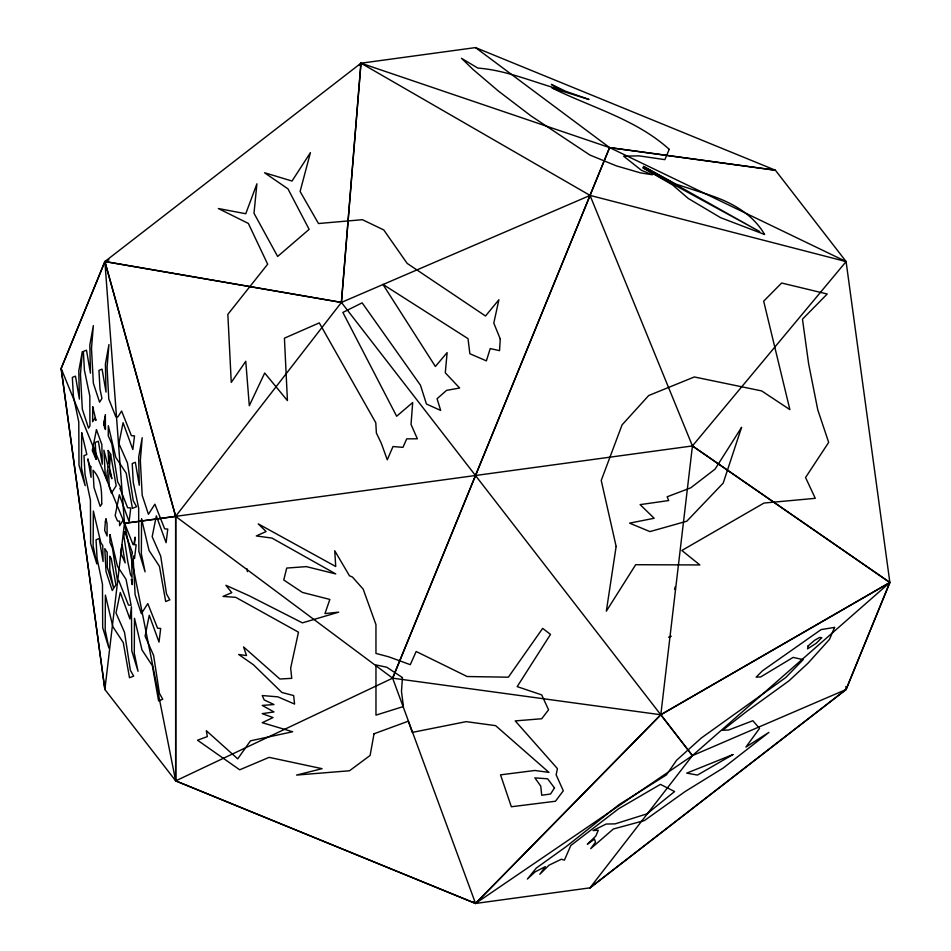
<?xml version="1.0" encoding="UTF-8"?>
<svg xmlns="http://www.w3.org/2000/svg" width="951" height="951" viewBox="0 0 951 951"><rect width="100%" height="100%" fill="white"/><g stroke="black" fill="none" stroke-linecap="round" stroke-linejoin="round"><path stroke-width="1.43" d="M475.512 47.586L609.603 147.595L775.386 170.217L846.081 261.501L889.863 582.464L846.081 689.499L589.977 887.854L475.548 903.45L175.685 780.878L175.697 516.405L104.919 261.513L360.964 63.206L475.512 47.586L775.35 170.205L609.603 147.595L360.964 63.17L359.145 65.548M473.123 901.667L475.548 903.45L660.779 714.724L889.839 582.499L846.093 689.511L692.423 755.605L341.409 302.418L104.883 261.549L124.462 523.335L104.883 689.463L61.161 368.489L104.919 261.513L341.409 302.418L590.036 195.442L692.435 445.936L889.839 582.511L660.814 714.76L392.632 678.17L175.685 780.878L175.638 516.369L341.409 302.418L360.988 63.182L590.036 195.395L846.105 261.584L692.435 445.936L660.814 714.76L475.548 903.45L175.685 780.854L104.86 689.463L61.137 368.536L104.872 261.584L108.973 259.801M341.409 302.418L360.94 63.182M674.604 589.525L675.186 586.826M590.036 195.442L392.632 678.17L475.548 903.45L692.423 755.605L889.863 582.487L692.435 445.936L124.462 523.335L61.149 368.453M589.977 195.43L609.603 147.595L846.117 261.584M609.603 147.595L392.632 678.17L175.638 516.369L104.86 261.584M589.977 887.854L692.423 755.605L660.814 714.7M590.024 887.842L846.105 689.523L845.867 686.539M668.553 637.229L671.287 636.219M175.697 516.405L124.462 523.335L175.662 780.866M246.975 568.769L247.403 571.634M81.691 432.764L81.477 467.702L85.221 485.711L78.992 465.289L78.778 421.947L73.382 396.175L72.347 377.381L75.462 376.144L79.408 399.099L78.79 370.985L82.321 351.573L80.455 374.314L82.321 409.18L88.55 428.116L89.953 425.929L89.81 396.008L84.413 370.236L83.367 351.442L86.493 350.206L90.44 373.161L89.822 345.047L93.353 325.622L91.486 348.375L93.353 383.229L99.582 402.178L101.947 398.469L99.998 389.161L98.963 370.379L102.078 369.143L106.037 392.085L105.406 363.983L108.949 344.559L107.071 367.312L108.771 399.004L115.796 416.728L117.876 416.883L121.621 411.022L131.393 435.653L134.507 435.891L132.843 449.55L123.071 422.708L118.911 443.558L127.434 462.923L133.259 500.785L136.587 506.705L132.427 508.357L126.186 473.17L115.796 457.348L108.319 425.751L108.248 435.82L111.849 443.986L117.662 481.86L120.991 487.78L119.897 488.208L127.636 507.739L130.762 507.977L129.098 521.635L119.327 494.793L115.166 515.644L117.52 520.993L119.529 521.148L119.6 525.713L123.273 519.959L133.045 544.59L133.758 544.65L135.125 537.125L134.495 544.709L136.159 544.828L134.495 558.487L133.568 555.955L133.247 559.866L135.113 594.732L141.354 613.668L147.797 603.588L157.569 628.219L160.683 628.456L159.019 642.115L149.259 615.261L145.099 636.112L153.622 655.489L159.435 693.35L162.764 699.27L158.603 700.923L152.362 665.724L141.972 649.902L134.495 618.316L134.281 653.254L138.026 671.263L131.785 650.841L131.416 606.69L129.918 618.946L120.29 592.473L115.986 612.943L124.51 632.308L130.335 670.182L133.651 676.102L129.502 677.742L123.261 642.555L112.872 626.733L105.383 595.136L105.181 630.073L108.913 648.095L102.684 627.672L102.482 584.33L97.073 558.546L96.039 539.764L99.154 538.528L103.1 561.482L102.756 545.541L100.818 542.593L93.341 510.996L93.127 545.933L96.871 563.955L90.63 543.532L90.428 500.19L85.019 474.418L83.985 455.624L86.838 454.495L81.691 432.764M92.722 406.814L92.627 421.733L95.005 418.036L95.944 420.401L92.722 406.814M108.164 450.524L108.735 463.731L110.494 454.079L109.472 467.25L111.849 478.698L109.234 470.139L108.723 476.249L109.282 486.686L111.422 493.189L116.177 485.747L110.601 454.233L108.164 450.524M109.841 556.323L109.757 569.625L113.502 587.635L107.261 567.212L107.19 552.293L104.788 548.632L106.013 571.551L112.254 590.5L115.891 584.806L111.208 558.415L109.841 556.323M109.971 534.688L109.924 542.403L112.456 548.168L117.662 582.024L118.697 580.407L128.468 605.05L131.107 605.252L126.055 579.373L117.448 566.285L109.971 534.688M141.568 518.913L141.354 553.851L145.099 571.86L138.87 551.437L138.656 508.096L133.259 482.323L132.225 463.541L135.339 462.305L139.286 485.26L138.668 457.146L142.198 437.722L140.332 460.474L142.198 495.328L148.427 514.277L154.882 504.185L164.642 528.815L167.768 529.065L166.104 542.712L156.333 515.87L152.172 536.721L160.695 556.085L166.508 593.947L169.837 599.867L165.676 601.519L159.447 566.332L149.057 550.51L141.568 518.913M500.262 338.996L499.537 350.669L490.217 348.553L486.389 360.857L469.877 353.748L468.011 338.639L382.884 284.349L435.38 366.492L447.125 352.619L445.294 372.804L459.654 388.032L446.601 390.35L437.08 398.707L440.67 410.428L426.44 404.02L420.461 385.203L362.141 302.846L342.871 312.427L396.638 416.253L412.698 402.523L411.034 424.396L417.346 438.791L406.707 438.851L402.951 447.362L393.001 446.542L387.271 459.785L381.244 443.154L376.382 433.038L375.788 422.755L319.286 322.888L284.42 338.176L287.428 400.597L264.687 373.018L249.305 405.708L245.762 361.297L231.259 382.409L227.848 314.341L267.659 264.2L248.366 223.449L218.361 208.531L245.762 213.737L256.925 183.793L253.988 213.238L277.644 256.461L309.134 229.357L287.963 188.857L264.544 172.749L292.005 181.035L310.43 152.624L300.1 191.484L318.478 223.533L362.426 219.693L383.752 229.94L407.147 263.391L485.521 316.005L498.895 299.743L493.795 323.114L500.262 338.996M402.451 677.599L401.477 691.448L403.438 706.522L375.978 715.128L375.966 664.939L386.76 667.233L402.451 677.599M105.192 416.645L104.348 426.951L105.478 429.507L105.335 414.577L103.623 425.299L105.192 416.645M105.395 521.481L104.658 530.444L107.118 536.019L107.059 523.87L105.965 518.652L105.395 521.481M616.141 546.456L606.334 611.184L635.684 564.704L699.865 564.953L681.855 550.474L764.01 503.043L815.269 498.324L805.556 477.509L828.678 442.393L817.777 409.833L808.635 363.817L802.466 319.179L827.227 294.002L781.639 283.018L763.677 301.17L789.877 409.619L761.68 390.92L694.325 376.965L648.713 395.521L622.049 424.907L601.234 480.445L616.141 546.456M808.1 645.919L807.577 648.832L816.208 643.292L821.807 637.693L819.524 637.491L814.46 640.392L808.1 645.919M374.028 733.78L370.105 755.463L349.516 770.762L296.569 775.077L322.068 768.67L269.109 757.353L239.7 769.811L197.523 740.211L207.318 736.609L206.343 730.713L237.726 758.839L250.47 740.829L292.635 731.759L262.238 722.689L273.02 717.577L262.226 713.642L273.995 711.954L262.226 705.416L273.995 704.548L264.188 699.924L262.226 695.538L277.918 696.857L294.584 704.061L293.657 695.585L281.841 692.447L253.394 664.725L238.677 654.49L246.523 655.56L243.575 646.93L279.867 679.014L291.767 678.336L290.649 668.149L298.483 632.189L235.717 597.323L222.974 596.42L231.794 592.675L225.91 585.293L249.447 595.908L302.406 622.857L338.687 612.159L324.957 613.585L329.854 599.439L302.394 592.414L283.767 580.003L286.703 568.068L306.317 566.618L335.739 573.917L271.986 538.088L256.294 535.96L266.102 531.538L258.244 523.882L335.727 566.511L334.74 550.748L349.457 575.783L352.405 577.007L363.199 589.168L375.954 624.629L375.966 653.432L388.709 656.808L410.285 664.678L416.169 651.494L467.167 676.53L508.357 677.195L542.664 628.385L550.51 634.388L517.178 686.622L541.701 694.896L548.572 709.815L541.713 718.754L515.228 720.906L557.417 768.61L556.145 774.815L563.301 790.792L555.467 801.241L511.341 806.757L500.535 774.851L534.854 770.476L548.953 772.39L495.626 725.649L466.204 721.643L412.27 732.401L408.348 721.179L374.028 733.78M108.188 466.727L107.059 472.92L107.225 480.433L105.192 474.252L103.897 450.18L108.188 466.727M132.32 552.507L131.583 556.537L132.046 577.4L130.477 574.606L127.814 561.875L123.844 536.055L124.724 531.645L132.32 552.507M92.746 448.29L92.295 450.56L96.039 459.071L92.746 448.29M96.455 429.709L93.293 445.543L96.146 459.238L95.219 442.453L98.333 441.228L102.28 464.171L101.852 444.533L96.455 429.709M122.108 544.757L120.563 552.495L125.163 562.933L122.108 544.757M741.542 427.415L723.212 483.084L686.812 521.196L649.949 531.597L629.574 523.145L654.181 518.271L640.13 504.624L668.696 500.559L667.15 496.791L690.699 487.863L715.081 469.116L741.542 427.415M669.219 149.343L664.868 159.637L639.06 155.869L623.642 156.19L641.414 170.277L652.41 174.77L640.368 172.856L616.474 165.902L589.893 155.037L531.003 115.915L498.383 91.046L472.992 69.423L461.485 58.296L477.818 68.08C506.36 70.208 533.154 82.083 560.579 89.644L551.342 84.401L565.655 91.26L589.049 99.486L552.02 87.979C591.296 107.487 636.171 119.291 669.219 149.343M834.586 627.41L829.498 639.357L807.981 663.227L788.973 680.833L746.808 711.348L722.617 730.261L728.644 729.999L752.859 720.727L759.528 728.407L745.905 747.082L768.919 732.389L723.378 767.909L685.195 791.494L644.421 820.547L613.336 829.01L590.714 848.661L595.492 842.194L594.494 839.151L587.338 844.226L595.766 836.119L598.31 830.247L593.044 830.556L606.132 824.042L615.19 823.863L646.918 813.878L674.604 791.541L660.422 784.373L618.519 808.814L570.802 845.522L564.418 860.108L561.316 859.24L548.941 865.232L539.835 874.266L545.28 866.67L535.104 871.877L527.365 879.057L536.316 868.049L566.344 846.497L618.946 804.712L666.461 774.875L676.625 760.229L701.303 738.012L785.692 677.587L803.155 659.649L793.134 657.391L760.681 676.946L756.152 677.136L762.452 670.812L821.153 629.562L834.586 627.41M101.733 503.959L100.2 506.36L93.959 487.411L93.043 470.246C101.852 479.328 101.686 492.154 101.733 503.959M554.481 787.951L550.558 794.002L541.725 795.262L540.75 786.085L534.866 777.882L547.61 778.786L554.481 787.951M732.9 754.583L697.487 775.065L686.741 773.127L732.9 754.583M132.082 579.088L131.309 579.397L132.213 584.651L132.082 579.088M706.593 194.099L675.816 184.078L643.375 166.377L759.683 231.58L642.828 167.721L672.512 184.874L688.262 198.45L720.549 217.648L764.616 234.493C752.182 212.976 729.536 201.279 706.593 194.099M90.821 466.858L89.18 464.35L87.872 458.869L91.058 477.343L90.821 466.858"/></g></svg>
